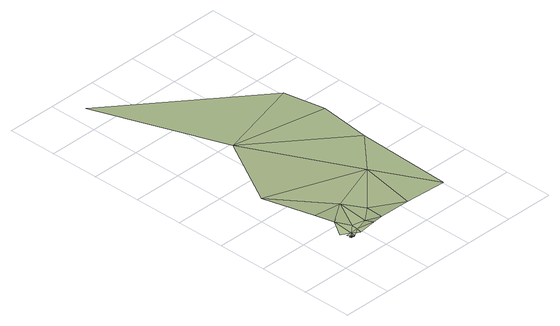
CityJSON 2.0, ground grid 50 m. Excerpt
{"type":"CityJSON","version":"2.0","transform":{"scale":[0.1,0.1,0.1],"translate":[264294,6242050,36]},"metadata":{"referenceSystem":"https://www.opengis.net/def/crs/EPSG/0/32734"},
"CityObjects":{
"terrain1":{"type":"TINRelief","geometry":[{"type":"CompositeSurface","lod":"1","boundaries":[[[0,1,2]],[[1,3,2]],[[4,2,5]],[[2,3,5]],[[6,5,3]],[[7,4,5]],[[7,5,6]],[[8,7,6]],[[9,10,7]],[[9,11,12]],[[7,8,9]],[[9,8,13]],[[13,14,9]],[[9,14,15]],[[9,16,11]],[[14,17,15]],[[15,16,9]],[[15,17,18]],[[16,15,19]],[[11,20,21]],[[15,18,19]],[[11,16,20]],[[21,20,22]],[[18,23,19]],[[20,16,19]],[[23,24,19]],[[19,24,20]],[[23,25,24]],[[26,22,20]],[[24,26,20]],[[22,26,27]],[[24,25,26]],[[26,25,28]],[[29,27,26]],[[29,26,28]],[[30,31,27]],[[29,32,27]],[[27,32,30]]]}]},
"road1":{"type":"Road","attributes":{"highway":"tertiary","name":"Upper Roodebloem Road","surface":"asphalt","lanes":1,"width":2.2,"oneway":"yes"},"geometry":[{"type":"MultiSurface","lod":"1","boundaries":[[[33,3,34]],[[6,3,33]],[[35,6,33]],[[8,6,36]]]}]}
},
"vertices":[
[113,46,245],[121,47,245],[119,51,245],[122,48,245],[116,63,245],[125,54,245],[132,53,245],[130,69,245],[142,59,245],[163,96,244],[106,89,250],[130,260,299],[61,124,260],[160,44,243],[197,68,243],[251,106,240],[256,173,242],[233,42,245],[359,6,307],[376,132,251],[428,476,230],[111,473,271],[9,1014,241],[500,52,272],[558,280,222],[855,84,235],[1020,729,175],[542,1862,121],[1292,75,220],[1423,1148,124],[1493,2176,39],[188,3274,4],[1533,1719,80],
[129,48,245],[124,44,245],[133,39,245],[147,36,245]
]}
